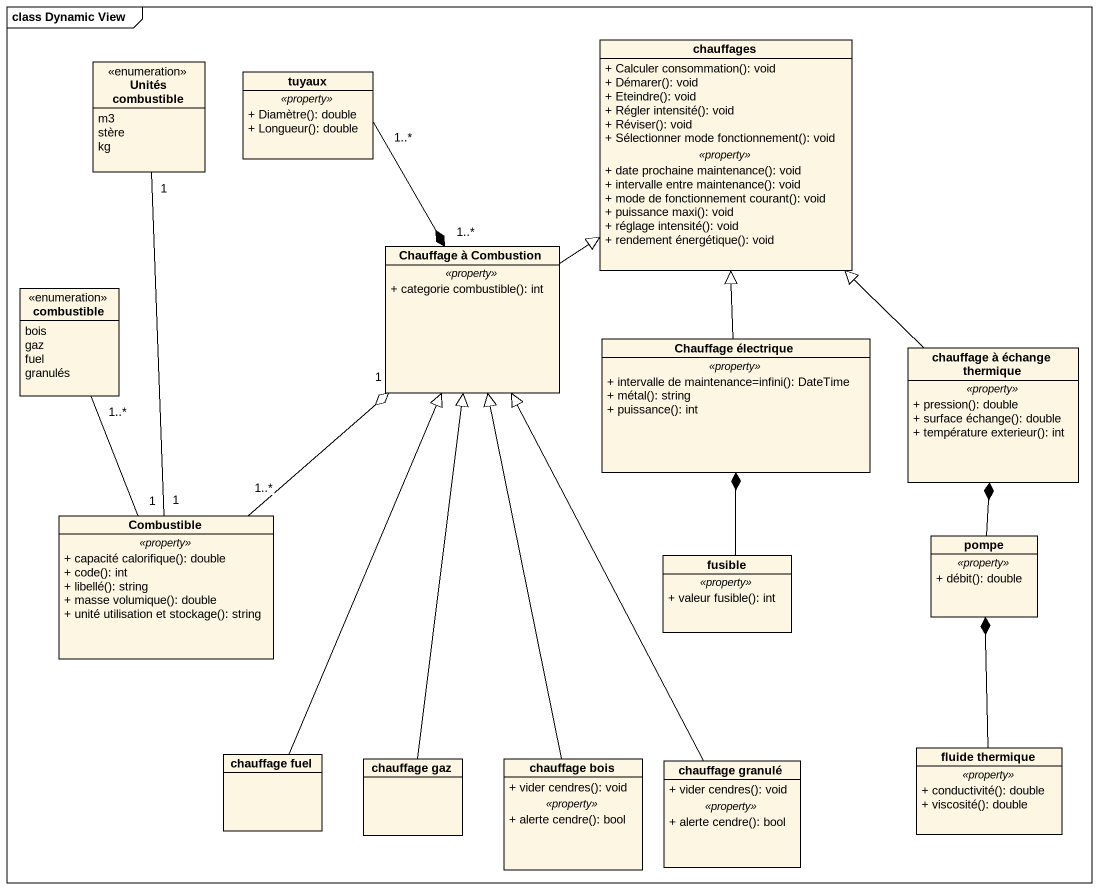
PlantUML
@startuml
mainframe class Dynamic View
hide circle
hide empty members
skinparam classAttributeIconSize 0
class chauffages {
  + Calculer consommation(): void
  + Démarer(): void
  + Eteindre(): void
  + Régler intensité(): void
  + Réviser(): void
  + Sélectionner mode fonctionnement(): void
  .. <<property>> ..
  + date prochaine maintenance(): void
  + intervalle entre maintenance(): void
  + mode de fonctionnement courant(): void
  + puissance maxi(): void
  + réglage intensité(): void
  + rendement énergétique(): void
}
enum "Unités combustible" as Unités_combustible {
  m3
  stère
  kg
}
class tuyaux {
  .. <<property>> ..
  + Diamètre(): double
  + Longueur(): double
}
enum combustible {
  bois
  gaz
  fuel
  granulés
}
class "Chauffage à Combustion" as Chauffage_à_Combustion {
  .. <<property>> ..
  + categorie combustible(): int
}
class "Chauffage électrique" as Chauffage_électrique {
  .. <<property>> ..
  + intervalle de maintenance=infini(): DateTime
  + métal(): string
  + puissance(): int
}
class "chauffage à échange thermique" as chauffage_à_échange {
  .. <<property>> ..
  + pression(): double
  + surface échange(): double
  + température exterieur(): int
}
class Combustible {
  .. <<property>> ..
  + capacité calorifique(): double
  + code(): int
  + libellé(): string
  + masse volumique(): double
  + unité utilisation et stockage(): string
}
class pompe {
  .. <<property>> ..
  + débit(): double
}
class fusible {
  .. <<property>> ..
  + valeur fusible(): int
}
class "chauffage fuel" as chauffage_fuel
class "chauffage gaz" as chauffage_gaz
class "chauffage bois" as chauffage_bois {
  + vider cendres(): void
  .. <<property>> ..
  + alerte cendre(): bool
}
class "chauffage granulé" as chauffage_granulé {
  + vider cendres(): void
  .. <<property>> ..
  + alerte cendre(): bool
}
class "fluide thermique" as fluide_thermique {
  .. <<property>> ..
  + conductivité(): double
  + viscosité(): double
}
Unités_combustible "1" -- "1" Combustible
tuyaux "1..*" --* "1..*" Chauffage_à_Combustion
combustible "1..*" -- "1" Combustible
Chauffage_à_Combustion -up-|> chauffages
Chauffage_électrique -up-|> chauffages
chauffage_à_échange -up-|> chauffages
Combustible -up-o Chauffage_à_Combustion
Combustible "1..*" -up- "1" Chauffage_à_Combustion
pompe -up-* chauffage_à_échange
fusible -up-* Chauffage_électrique
chauffage_fuel -up-|> Chauffage_à_Combustion
chauffage_gaz -up-|> Chauffage_à_Combustion
chauffage_bois -up-|> Chauffage_à_Combustion
chauffage_granulé -up-|> Chauffage_à_Combustion
fluide_thermique -up-* pompe
@enduml
